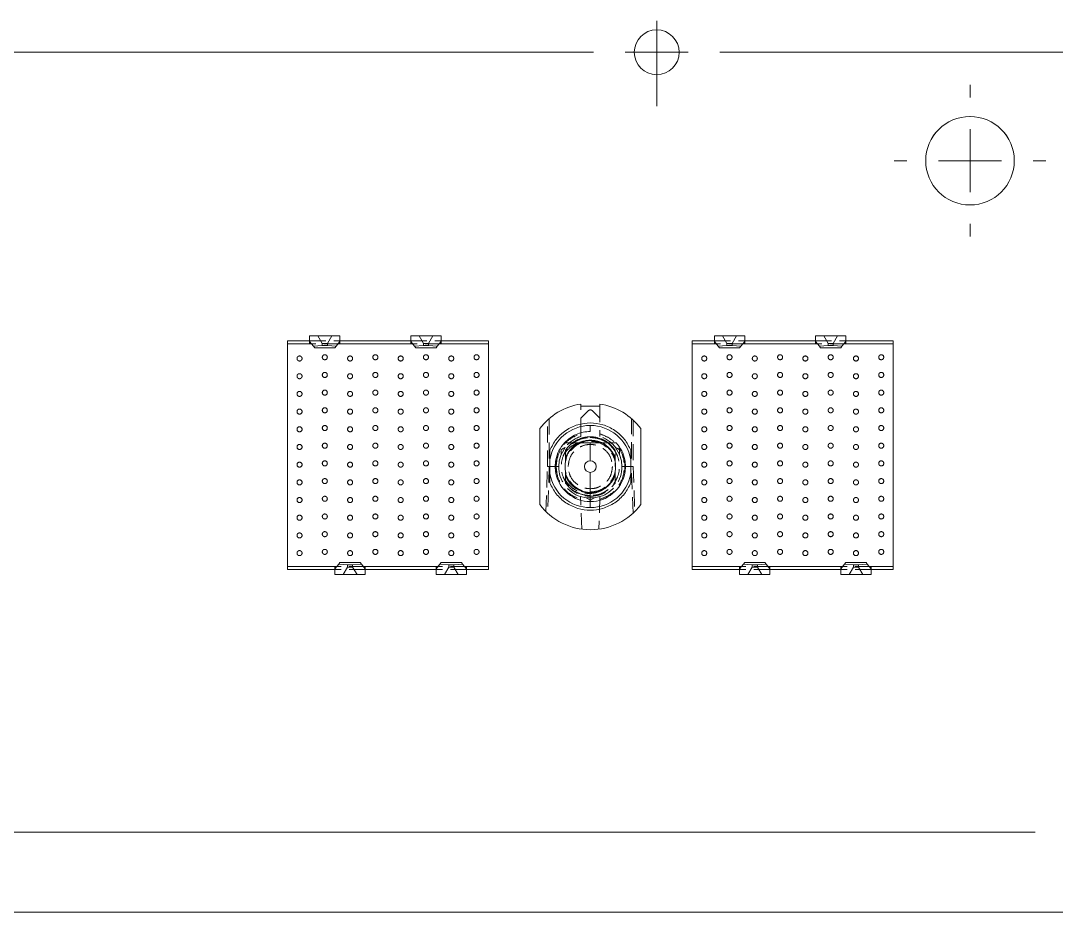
# Model space of a CAD drawing. Header units: millimetres. Extents: x -17 to 589, y 5 to 415.
# Drawn here: x 137.5 to 219.4, y 96.4 to 166.9 of the extents above; entities that cross this region are included whole.
import ezdxf

# ---------------------------------------------------------------- set-up
doc = ezdxf.new("R2010")
doc.units = ezdxf.units.MM
doc.linetypes.add('HIDDEN', pattern=[1.905, 1.27, -0.635])

# ---------------------------------------------------------------- blocks, each defined once
blk = doc.blocks.new('SW_CENTERMARKSYMBOL_1')
at = {"color": 0, "linetype": 'Continuous', "lineweight": 0}
for p, q in [((0, 0), (0, 2.5)), ((-5, 0), (-99.77, 0)), ((0, 0), (-2.5, 0)), ((0, 0), (0, -2.5)), ((0, 0), (2.5, 0)), ((99.77, 0), (5, 0)), ((0, -2.5), (0, -4.275))]:
    blk.add_line(p, q, dxfattribs=at)
blk = doc.blocks.new('SW_CENTERMARKSYMBOL_0')
at = {"color": 0, "linetype": 'Continuous', "lineweight": 0}
blk.add_line((-5, 0), (-134.7, 0), dxfattribs=at)
blk = doc.blocks.new('SW_CENTERMARKSYMBOL_7')
at = {"color": 0, "linetype": 'Continuous', "lineweight": 0}
for p, q in [((0, 5), (0, 6)), ((0, 0), (0, 2.5)), ((-5, 0), (-6, 0)), ((0, 0), (-2.5, 0)), ((0, 0), (0, -2.5)), ((0, 0), (2.5, 0)), ((5, 0), (6, 0)), ((0, -5), (0, -6))]:
    blk.add_line(p, q, dxfattribs=at)
blk = doc.blocks.new('d')
at = {"color": 5, "lineweight": 15}
blk.add_line((685.799, 50.932), (1117.599, 50.932), dxfattribs=at)
for centre, radius in [((796.919, 118.982), 1.775), ((821.699, 110.402), 3.5)]:
    blk.add_circle(centre, radius, dxfattribs=at)
at = {"color": 5, "lineweight": 0}
for name, p in [('SW_CENTERMARKSYMBOL_1', (796.919, 118.982)), ('SW_CENTERMARKSYMBOL_7', (821.699, 110.402)), ('SW_CENTERMARKSYMBOL_0', (831.849, 57.282))]:
    blk.add_blockref(name, p, dxfattribs=at)

msp = doc.modelspace()

# ---------------------------------------------------------------- linework, layer by layer
at = {"color": 7, "linetype": 'Continuous', "lineweight": 15}
for p, q in [((160.3269, 141.5639), (160.3269, 142.0139)), ((160.3269, 142.0139), (160.9805, 142.0139)), ((160.9805, 142.0139), (161.3269, 141.4139)), ((160.9805, 142.0139), (162.0733, 142.0139)), ((161.7269, 141.4139), (162.0733, 142.0139)), ((162.0733, 142.0139), (162.7269, 142.0139)), ((162.7269, 142.0139), (162.7269, 141.5639)), ((168.3269, 141.5639), (168.3269, 142.0139)), ((168.3269, 142.0139), (168.9805, 142.0139)), ((168.9805, 142.0139), (169.3269, 141.4139)), ((168.9805, 142.0139), (170.0733, 142.0139)), ((169.7269, 141.4139), (170.0733, 142.0139)), ((170.0733, 142.0139), (170.7269, 142.0139)), ((170.7269, 142.0139), (170.7269, 141.5639)), ((192.3369, 141.5639), (192.3369, 142.0139)), ((192.3369, 142.0139), (192.9905, 142.0139)), ((192.9905, 142.0139), (193.3369, 141.4139)), ((192.9905, 142.0139), (194.0833, 142.0139)), ((193.7369, 141.4139), (194.0833, 142.0139)), ((194.0833, 142.0139), (194.7369, 142.0139)), ((194.7369, 142.0139), (194.7369, 141.5639)), ((200.3369, 141.5639), (200.3369, 142.0139)), ((200.3369, 142.0139), (200.9905, 142.0139)), ((200.9905, 142.0139), (201.3369, 141.4139)), ((200.9905, 142.0139), (202.0833, 142.0139)), ((201.7369, 141.4139), (202.0833, 142.0139)), ((202.0833, 142.0139), (202.7369, 142.0139)), ((202.7369, 142.0139), (202.7369, 141.5639)), ((158.5769, 141.6139), (160.3269, 141.6139)), ((158.5769, 141.6139), (158.5769, 141.3639)), ((158.5769, 141.3639), (158.5769, 123.7639)), ((160.3269, 141.3639), (158.5769, 141.3639)), ((160.6316, 141.1831), (160.3269, 141.5639)), ((160.3269, 141.3639), (160.3269, 141.5639)), ((160.6316, 141.1831), (161.3269, 141.2439)), ((160.7269, 141.0639), (160.6316, 141.1831)), ((162.3269, 141.0639), (160.7269, 141.0639)), ((161.7269, 141.4139), (161.3269, 141.4139)), ((161.3269, 141.4139), (161.3269, 141.2439)), ((161.3269, 141.2439), (161.7269, 141.2439)), ((161.7269, 141.2439), (161.7269, 141.4139)), ((161.7269, 141.2439), (162.4223, 141.1831)), ((162.4223, 141.1831), (162.3269, 141.0639)), ((162.4223, 141.1831), (162.7269, 141.5639)), ((162.7269, 141.6139), (168.3269, 141.6139)), ((162.7269, 141.5639), (162.7269, 141.3639)), ((168.3269, 141.3639), (162.7269, 141.3639)), ((168.6316, 141.1831), (168.3269, 141.5639)), ((168.3269, 141.3639), (168.3269, 141.5639)), ((168.6316, 141.1831), (169.3269, 141.2439)), ((168.7269, 141.0639), (168.6316, 141.1831)), ((170.3269, 141.0639), (168.7269, 141.0639)), ((169.7269, 141.4139), (169.3269, 141.4139)), ((169.3269, 141.4139), (169.3269, 141.2439)), ((169.3269, 141.2439), (169.7269, 141.2439)), ((169.7269, 141.2439), (169.7269, 141.4139)), ((169.7269, 141.2439), (170.4223, 141.1831)), ((170.4223, 141.1831), (170.3269, 141.0639)), ((170.7269, 141.5639), (170.4223, 141.1831)), ((170.7269, 141.6139), (174.4769, 141.6139)), ((170.7269, 141.5639), (170.7269, 141.3639)), ((174.4769, 141.3639), (170.7269, 141.3639)), ((174.4769, 141.6139), (174.4769, 141.3639)), ((174.4769, 123.7639), (174.4769, 141.3639)), ((190.5869, 141.6139), (192.3369, 141.6139)), ((190.5869, 141.6139), (190.5869, 141.3639)), ((192.3369, 141.3639), (190.5869, 141.3639)), ((190.5869, 141.3639), (190.5869, 123.7639)), ((192.6416, 141.1831), (192.3369, 141.5639)), ((192.3369, 141.3639), (192.3369, 141.5639)), ((192.6416, 141.1831), (193.3369, 141.2439)), ((192.7369, 141.0639), (192.6416, 141.1831)), ((194.3369, 141.0639), (192.7369, 141.0639)), ((193.3369, 141.4139), (193.3369, 141.2439)), ((193.7369, 141.4139), (193.3369, 141.4139)), ((193.3369, 141.2439), (193.7369, 141.2439)), ((193.7369, 141.2439), (193.7369, 141.4139)), ((193.7369, 141.2439), (194.4323, 141.1831)), ((194.4323, 141.1831), (194.3369, 141.0639)), ((194.4323, 141.1831), (194.7369, 141.5639)), ((194.7369, 141.6139), (200.3369, 141.6139)), ((194.7369, 141.5639), (194.7369, 141.3639)), ((200.3369, 141.3639), (194.7369, 141.3639)), ((200.6416, 141.1831), (200.3369, 141.5639)), ((200.3369, 141.3639), (200.3369, 141.5639)), ((200.6416, 141.1831), (201.3369, 141.2439)), ((200.7369, 141.0639), (200.6416, 141.1831)), ((202.3369, 141.0639), (200.7369, 141.0639)), ((201.7369, 141.4139), (201.3369, 141.4139)), ((201.3369, 141.4139), (201.3369, 141.2439)), ((201.3369, 141.2439), (201.7369, 141.2439)), ((201.7369, 141.2439), (201.7369, 141.4139)), ((201.7369, 141.2439), (202.4323, 141.1831)), ((202.4323, 141.1831), (202.3369, 141.0639)), ((202.7369, 141.5639), (202.4323, 141.1831)), ((202.7369, 141.6139), (206.4869, 141.6139)), ((202.7369, 141.5639), (202.7369, 141.3639)), ((206.4869, 141.3639), (202.7369, 141.3639)), ((206.4869, 141.6139), (206.4869, 141.3639)), ((206.4869, 123.7639), (206.4869, 141.3639)), ((181.7769, 136.6073), (181.7769, 136.4389)), ((183.2769, 136.4389), (181.7769, 136.4389)), ((183.2769, 136.6073), (183.2769, 136.4389)), ((178.5269, 134.6639), (178.5269, 128.6639)), ((182.5269, 134.9139), (182.5269, 134.4389)), ((186.5269, 128.6639), (186.5269, 134.6639)), ((182.5269, 132.1287), (182.5269, 133.5389)), ((182.5269, 128.8889), (182.5269, 131.1991)), ((182.5269, 128.8889), (182.5269, 128.4139)), ((158.5769, 123.7639), (162.3269, 123.7639)), ((158.5769, 123.7639), (158.5769, 123.5139)), ((162.6316, 123.9447), (162.3269, 123.5639)), ((162.3269, 123.5639), (162.3269, 123.7639)), ((162.6316, 123.9447), (162.7269, 124.0639)), ((163.3269, 123.8839), (162.6316, 123.9447)), ((162.7269, 124.0639), (164.3269, 124.0639)), ((163.3269, 123.7139), (162.9805, 123.1139)), ((163.7269, 123.8839), (163.3269, 123.8839)), ((163.3269, 123.8839), (163.3269, 123.7139)), ((163.3269, 123.7139), (163.7269, 123.7139)), ((164.4223, 123.9447), (163.7269, 123.8839)), ((163.7269, 123.7139), (163.7269, 123.8839)), ((164.0733, 123.1139), (163.7269, 123.7139)), ((164.3269, 124.0639), (164.4223, 123.9447)), ((164.4223, 123.9447), (164.7269, 123.5639)), ((164.7269, 123.7639), (170.3269, 123.7639)), ((164.7269, 123.7639), (164.7269, 123.5639)), ((170.3269, 123.5639), (170.6314, 123.9445)), ((170.3269, 123.5639), (170.3269, 123.7639)), ((170.6314, 123.9445), (170.7269, 124.0639)), ((171.3269, 123.8839), (170.6314, 123.9445)), ((170.7269, 124.0639), (172.3269, 124.0639)), ((171.3269, 123.7139), (170.9805, 123.1139)), ((171.3269, 123.8839), (171.3269, 123.7139)), ((171.7269, 123.8839), (171.3269, 123.8839)), ((171.3269, 123.7139), (171.7269, 123.7139)), ((172.4224, 123.9445), (171.7269, 123.8839)), ((171.7269, 123.7139), (171.7269, 123.8839)), ((172.0733, 123.1139), (171.7269, 123.7139)), ((172.3269, 124.0639), (172.4224, 123.9445)), ((172.4224, 123.9445), (172.7269, 123.5639)), ((172.7269, 123.7639), (174.4769, 123.7639)), ((172.7269, 123.7639), (172.7269, 123.5639)), ((174.4769, 123.5139), (174.4769, 123.7639)), ((190.5869, 123.7639), (194.3369, 123.7639)), ((190.5869, 123.7639), (190.5869, 123.5139)), ((194.6416, 123.9447), (194.3369, 123.5639)), ((194.3369, 123.5639), (194.3369, 123.7639)), ((194.6416, 123.9447), (194.7369, 124.0639)), ((195.3369, 123.8839), (194.6416, 123.9447)), ((194.7369, 124.0639), (196.3369, 124.0639)), ((195.3369, 123.7139), (194.9905, 123.1139)), ((195.7369, 123.8839), (195.3369, 123.8839)), ((195.3369, 123.8839), (195.3369, 123.7139)), ((195.3369, 123.7139), (195.7369, 123.7139)), ((196.4323, 123.9447), (195.7369, 123.8839)), ((195.7369, 123.7139), (195.7369, 123.8839)), ((196.0833, 123.1139), (195.7369, 123.7139)), ((196.3369, 124.0639), (196.4323, 123.9447)), ((196.4323, 123.9447), (196.7369, 123.5639)), ((196.7369, 123.7639), (202.3369, 123.7639)), ((196.7369, 123.7639), (196.7369, 123.5639)), ((202.3369, 123.5639), (202.6414, 123.9445)), ((202.3369, 123.5639), (202.3369, 123.7639)), ((202.6414, 123.9445), (202.7369, 124.0639)), ((203.3369, 123.8839), (202.6414, 123.9445)), ((202.7369, 124.0639), (204.3369, 124.0639)), ((203.3369, 123.7139), (202.9905, 123.1139)), ((203.3369, 123.8839), (203.3369, 123.7139)), ((203.7369, 123.8839), (203.3369, 123.8839)), ((203.3369, 123.7139), (203.7369, 123.7139)), ((204.4324, 123.9445), (203.7369, 123.8839)), ((203.7369, 123.7139), (203.7369, 123.8839)), ((204.0833, 123.1139), (203.7369, 123.7139)), ((204.3369, 124.0639), (204.4324, 123.9445)), ((204.4324, 123.9445), (204.7369, 123.5639)), ((204.7369, 123.7639), (206.4869, 123.7639)), ((204.7369, 123.7639), (204.7369, 123.5639)), ((206.4869, 123.5139), (206.4869, 123.7639)), ((158.5769, 123.5139), (162.3269, 123.5139)), ((162.3269, 123.1139), (162.3269, 123.5639)), ((162.9805, 123.1139), (162.3269, 123.1139)), ((164.0733, 123.1139), (162.9805, 123.1139)), ((164.7269, 123.1139), (164.0733, 123.1139)), ((164.7269, 123.5639), (164.7269, 123.1139)), ((170.3269, 123.5139), (164.7269, 123.5139)), ((170.3269, 123.1139), (170.3269, 123.5639)), ((170.9805, 123.1139), (170.3269, 123.1139)), ((172.0733, 123.1139), (170.9805, 123.1139)), ((172.7269, 123.1139), (172.0733, 123.1139)), ((172.7269, 123.5639), (172.7269, 123.1139)), ((174.4769, 123.5139), (172.7269, 123.5139)), ((190.5869, 123.5139), (194.3369, 123.5139)), ((194.3369, 123.1139), (194.3369, 123.5639)), ((194.9905, 123.1139), (194.3369, 123.1139)), ((196.0833, 123.1139), (194.9905, 123.1139)), ((196.7369, 123.1139), (196.0833, 123.1139)), ((196.7369, 123.5639), (196.7369, 123.1139)), ((202.3369, 123.5139), (196.7369, 123.5139)), ((202.3369, 123.1139), (202.3369, 123.5639)), ((202.9905, 123.1139), (202.3369, 123.1139)), ((204.0833, 123.1139), (202.9905, 123.1139)), ((204.7369, 123.1139), (204.0833, 123.1139)), ((204.7369, 123.5639), (204.7369, 123.1139)), ((206.4869, 123.5139), (204.7369, 123.5139)), ((76.6569, 96.3939), (508.4569, 96.3939))]:
    msp.add_line(p, q, dxfattribs=at)
at = {"color": 7, "linetype": 'HIDDEN', "lineweight": 0}
for p, q in [((160.3269, 141.6139), (162.7269, 141.6139)), ((162.7269, 141.3639), (160.3269, 141.3639)), ((168.3269, 141.6139), (170.7269, 141.6139)), ((170.7269, 141.3639), (168.3269, 141.3639)), ((192.3369, 141.6139), (194.7369, 141.6139)), ((194.7369, 141.3639), (192.3369, 141.3639)), ((200.3369, 141.6139), (202.7369, 141.6139)), ((202.7369, 141.3639), (200.3369, 141.3639)), ((181.7769, 134.2576), (181.7769, 136.4389)), ((181.7769, 135.4987), (182.3501, 136.072)), ((182.7037, 136.072), (183.2769, 135.4987)), ((183.2769, 136.4389), (183.2769, 134.2576)), ((179.1326, 131.6639), (179.1326, 135.3352)), ((179.2769, 135.4636), (179.2769, 132.3142)), ((185.7769, 132.3142), (185.7769, 135.4636)), ((185.9213, 135.3352), (185.9213, 131.6639)), ((183.9246, 133.5531), (184.5019, 132.9374)), ((180.5414, 133.183), (180.2186, 132.6238)), ((180.5519, 132.9374), (180.5519, 132.3148)), ((180.5519, 132.3148), (180.5519, 132.9374)), ((180.5519, 132.9374), (180.5519, 131.9791)), ((184.2079, 132.8865), (184.5019, 132.3148)), ((184.208, 132.8865), (184.5019, 132.3148)), ((184.5019, 132.9374), (184.3131, 133.1627)), ((184.8353, 132.6238), (184.5124, 133.183)), ((180.7138, 132.6296), (180.5519, 132.3148)), ((180.5519, 132.2299), (180.7015, 132.5472)), ((180.6995, 132.5428), (180.5519, 132.2299)), ((184.3421, 132.5689), (184.5019, 132.2299)), ((184.5019, 132.2299), (184.3421, 132.5689)), ((184.5019, 132.3148), (184.378, 132.5559)), ((184.5019, 132.6648), (184.5019, 132.3148)), ((184.5019, 131.9791), (184.5019, 132.2299)), ((184.5019, 131.6639), (184.5019, 131.932)), ((179.0084, 128.1114), (179.1325, 131.6639)), ((179.2769, 131.6639), (179.1326, 131.6639)), ((179.2769, 131.6639), (179.1482, 127.9782)), ((179.2769, 131.6639), (179.8269, 131.6639)), ((180.0269, 131.6639), (179.8269, 131.6639)), ((180.5519, 131.3487), (180.5519, 130.5913)), ((180.8144, 130.5414), (180.552, 131.0979)), ((180.552, 131.0979), (180.8144, 130.5414)), ((180.8144, 130.5414), (180.552, 131.0979)), ((180.552, 131.0979), (180.8144, 130.5414)), ((184.5019, 131.0979), (184.1407, 130.3924)), ((184.5019, 131.0979), (184.251, 130.5658)), ((184.251, 130.5658), (184.5019, 131.0979)), ((184.5019, 131.0979), (184.251, 130.5658)), ((184.251, 130.5658), (184.5019, 131.0979)), ((184.5019, 131.0979), (184.2804, 130.628)), ((184.2804, 130.6281), (184.5019, 131.0979)), ((184.5019, 131.0979), (184.5019, 131.3487)), ((185.2269, 131.6639), (185.0269, 131.6639)), ((185.2269, 131.6639), (185.7769, 131.6639)), ((185.2519, 131.1395), (185.2519, 131.1395)), ((185.9056, 127.9782), (185.7769, 131.6639)), ((185.7769, 131.6639), (185.9213, 131.6639)), ((185.9214, 131.6639), (186.0454, 128.1114)), ((180.5519, 131.013), (180.5519, 130.3904)), ((180.5519, 130.5913), (180.5519, 131.013)), ((180.5519, 131.013), (180.7594, 130.6095)), ((180.5519, 130.3904), (180.7811, 130.1169)), ((184.5019, 131.013), (184.2376, 130.499)), ((184.2376, 130.499), (184.5019, 131.013)), ((184.5019, 131.013), (184.2376, 130.499)), ((184.2721, 130.566), (184.5019, 131.013)), ((184.3365, 130.1929), (184.5019, 130.3904)), ((184.3852, 130.251), (184.5019, 130.3904)), ((184.5019, 130.3904), (184.5019, 131.013)), ((184.5019, 130.663), (184.5019, 130.3904)), ((181.0703, 129.8394), (181.3519, 129.6287)), ((181.8519, 126.7097), (181.762, 129.2838)), ((182.2041, 129.1848), (181.762, 129.2838)), ((182.4769, 129.0273), (182.2041, 129.1848)), ((182.2041, 129.1848), (182.8498, 129.1848)), ((182.262, 129.3471), (182.5269, 129.3139)), ((182.5269, 129.3139), (182.8506, 129.3545)), ((182.5269, 129.3139), (182.8372, 129.3528)), ((182.8498, 129.1848), (182.5769, 129.0273)), ((183.2918, 129.2838), (182.8498, 129.1848)), ((183.2918, 129.2838), (183.2019, 126.7097)), ((164.7269, 123.7639), (162.3269, 123.7639)), ((172.7269, 123.7639), (170.3269, 123.7639)), ((196.7369, 123.7639), (194.3369, 123.7639)), ((204.7369, 123.7639), (202.3369, 123.7639)), ((164.7269, 123.5139), (162.3269, 123.5139)), ((172.7269, 123.5139), (170.3269, 123.5139)), ((196.7369, 123.5139), (194.3369, 123.5139)), ((204.7369, 123.5139), (202.3369, 123.5139))]:
    msp.add_line(p, q, dxfattribs=at)
at = {"color": 7, "linetype": 'HIDDEN', "lineweight": 0, "flags": 128}
for points in [[(181.7508, 133.5931), (181.7794, 133.5969), (181.7884, 133.597), (181.7897, 133.5968), (181.7905, 133.5964), (181.7907, 133.5962), (181.7907, 133.5962), (181.7907, 133.5961), (181.7908, 133.5961), (181.7908, 133.5961), (181.7908, 133.5961), (181.7908, 133.5961), (181.7908, 133.5962), (181.7907, 133.5964), (181.7907, 133.5965), (181.7907, 133.5965), (181.7907, 133.5965), (181.7907, 133.5965), (181.7907, 133.5965), (181.7907, 133.5964), (181.7908, 133.5962), (181.7908, 133.596), (181.7909, 133.5959), (181.7909, 133.5959), (181.7909, 133.5958), (181.7909, 133.5958), (181.7909, 133.5958), (181.7909, 133.5958), (181.7909, 133.5955), (181.7908, 133.5951), (181.7905, 133.5944), (181.7875, 133.5918), (181.658, 133.5276), (181.495, 133.4404)], [(180.5519, 132.9374), (180.5519, 132.9374)], [(180.5519, 132.9374), (180.5519, 132.9374)], [(180.5519, 132.9374), (180.5519, 132.9374)], [(180.5519, 132.9374), (180.5519, 132.9374)], [(180.5519, 132.9374), (180.5519, 132.9374)], [(180.5519, 132.9374), (180.5519, 132.9374)], [(180.5519, 132.9374), (180.5519, 132.9374)], [(180.5519, 132.9374), (180.5519, 132.9374)], [(184.5019, 132.9374), (184.5019, 132.9374)], [(180.0269, 131.6639), (180.0707, 132.1295), (180.2186, 132.6238)], [(180.5519, 131.9791), (180.5519, 131.9791)], [(184.5019, 132.2299), (184.5019, 132.2299)], [(184.5019, 132.2299), (184.5019, 132.2299)], [(184.5019, 132.2299), (184.5019, 132.2299)], [(184.5019, 132.2299), (184.5019, 132.2299)], [(184.5019, 132.2299), (184.5019, 132.2299)], [(184.8353, 132.6238), (184.9832, 132.1295), (185.0269, 131.6639)], [(180.5519, 131.3487), (180.5519, 131.3487)], [(184.5019, 131.0979), (184.5019, 131.0979)], [(184.5019, 131.0979), (184.5019, 131.0979)], [(184.5019, 131.0979), (184.5019, 131.0979)], [(184.5019, 131.0979), (184.5019, 131.0979)], [(184.5019, 131.0979), (184.5019, 131.0979)], [(184.5019, 131.0979), (184.5019, 131.0979)], [(184.5019, 131.0979), (184.5019, 131.0979)], [(184.5019, 131.0979), (184.5019, 131.0979)], [(180.5519, 130.3904), (180.5519, 130.3904)], [(180.5519, 130.3904), (180.5519, 130.3904)], [(180.5519, 130.3904), (180.5519, 130.3904)], [(180.5519, 130.3904), (180.5519, 130.3904)], [(180.5519, 130.3904), (180.5519, 130.3904)], [(180.5519, 130.3904), (180.5519, 130.3904)], [(180.5519, 130.3904), (180.5519, 130.3904)], [(180.7477, 130.6367), (180.7477, 130.6367)], [(184.5019, 130.3904), (184.5019, 130.3904)], [(181.4997, 129.8847), (181.4997, 129.8847)]]:
    msp.add_lwpolyline(points, dxfattribs=at)
at = {"color": 7, "linetype": 'Continuous', "lineweight": 15}
for centre, radius in [((187.7769, 164.4439), 1.775), ((212.5569, 155.8639), 3.5)]:
    msp.add_circle(centre, radius, dxfattribs=at)
at = {"color": 7, "linetype": 'HIDDEN', "lineweight": 0}
for centre, radius in [((159.5269, 140.2139), 0.2), ((161.5269, 140.3139), 0.2), ((163.5269, 140.2139), 0.2), ((165.5269, 140.3139), 0.2), ((167.5269, 140.2139), 0.2), ((169.5269, 140.3139), 0.2), ((171.5269, 140.2139), 0.2), ((173.5269, 140.3139), 0.2), ((191.5369, 140.2139), 0.2), ((193.5369, 140.3139), 0.2), ((195.5369, 140.2139), 0.2), ((197.5369, 140.3139), 0.2), ((199.5369, 140.2139), 0.2), ((201.5369, 140.3139), 0.2), ((203.5369, 140.2139), 0.2), ((205.5369, 140.3139), 0.2), ((159.5269, 138.8139), 0.2), ((161.5269, 138.9139), 0.2), ((163.5269, 138.8139), 0.2), ((165.5269, 138.9139), 0.2), ((167.5269, 138.8139), 0.2), ((169.5269, 138.9139), 0.2), ((171.5269, 138.8139), 0.2), ((173.5269, 138.9139), 0.2), ((191.5369, 138.8139), 0.2), ((193.5369, 138.9139), 0.2), ((195.5369, 138.8139), 0.2), ((197.5369, 138.9139), 0.2), ((199.5369, 138.8139), 0.2), ((201.5369, 138.9139), 0.2), ((203.5369, 138.8139), 0.2), ((205.5369, 138.9139), 0.2), ((159.5269, 137.4139), 0.2), ((161.5269, 137.5139), 0.2), ((163.5269, 137.4139), 0.2), ((165.5269, 137.5139), 0.2), ((167.5269, 137.4139), 0.2), ((169.5269, 137.5139), 0.2), ((171.5269, 137.4139), 0.2), ((173.5269, 137.5139), 0.2), ((191.5369, 137.4139), 0.2), ((193.5369, 137.5139), 0.2), ((195.5369, 137.4139), 0.2), ((197.5369, 137.5139), 0.2), ((199.5369, 137.4139), 0.2), ((201.5369, 137.5139), 0.2), ((203.5369, 137.4139), 0.2), ((205.5369, 137.5139), 0.2), ((159.5269, 136.0139), 0.2), ((161.5269, 136.1139), 0.2), ((163.5269, 136.0139), 0.2), ((165.5269, 136.1139), 0.2), ((167.5269, 136.0139), 0.2), ((169.5269, 136.1139), 0.2), ((171.5269, 136.0139), 0.2), ((173.5269, 136.1139), 0.2), ((191.5369, 136.0139), 0.2), ((193.5369, 136.1139), 0.2), ((195.5369, 136.0139), 0.2), ((197.5369, 136.1139), 0.2), ((199.5369, 136.0139), 0.2), ((201.5369, 136.1139), 0.2), ((203.5369, 136.0139), 0.2), ((205.5369, 136.1139), 0.2), ((159.5269, 134.6139), 0.2), ((161.5269, 134.7139), 0.2), ((163.5269, 134.6139), 0.2), ((165.5269, 134.7139), 0.2), ((167.5269, 134.6139), 0.2), ((169.5269, 134.7139), 0.2), ((171.5269, 134.6139), 0.2), ((173.5269, 134.7139), 0.2), ((191.5369, 134.6139), 0.2), ((193.5369, 134.7139), 0.2), ((195.5369, 134.6139), 0.2), ((197.5369, 134.7139), 0.2), ((199.5369, 134.6139), 0.2), ((201.5369, 134.7139), 0.2), ((203.5369, 134.6139), 0.2), ((205.5369, 134.7139), 0.2), ((161.5269, 133.3139), 0.2), ((165.5269, 133.3139), 0.2), ((169.5269, 133.3139), 0.2), ((173.5269, 133.3139), 0.2), ((182.5269, 131.6639), 2), ((193.5369, 133.3139), 0.2), ((197.5369, 133.3139), 0.2), ((201.5369, 133.3139), 0.2), ((205.5369, 133.3139), 0.2), ((159.5269, 133.2139), 0.2), ((163.5269, 133.2139), 0.2), ((167.5269, 133.2139), 0.2), ((171.5269, 133.2139), 0.2), ((191.5369, 133.2139), 0.2), ((195.5369, 133.2139), 0.2), ((199.5369, 133.2139), 0.2), ((203.5369, 133.2139), 0.2), ((159.5269, 131.8139), 0.2), ((161.5269, 131.9139), 0.2), ((163.5269, 131.8139), 0.2), ((165.5269, 131.9139), 0.2), ((167.5269, 131.8139), 0.2), ((169.5269, 131.9139), 0.2), ((171.5269, 131.8139), 0.2), ((173.5269, 131.9139), 0.2), ((191.5369, 131.8139), 0.2), ((193.5369, 131.9139), 0.2), ((195.5369, 131.8139), 0.2), ((197.5369, 131.9139), 0.2), ((199.5369, 131.8139), 0.2), ((201.5369, 131.9139), 0.2), ((203.5369, 131.8139), 0.2), ((205.5369, 131.9139), 0.2), ((159.5269, 130.4139), 0.2), ((161.5269, 130.5139), 0.2), ((163.5269, 130.4139), 0.2), ((165.5269, 130.5139), 0.2), ((167.5269, 130.4139), 0.2), ((169.5269, 130.5139), 0.2), ((171.5269, 130.4139), 0.2), ((173.5269, 130.5139), 0.2), ((191.5369, 130.4139), 0.2), ((193.5369, 130.5139), 0.2), ((195.5369, 130.4139), 0.2), ((197.5369, 130.5139), 0.2), ((199.5369, 130.4139), 0.2), ((201.5369, 130.5139), 0.2), ((203.5369, 130.4139), 0.2), ((205.5369, 130.5139), 0.2), ((159.5269, 129.0139), 0.2), ((161.5269, 129.1139), 0.2), ((163.5269, 129.0139), 0.2), ((165.5269, 129.1139), 0.2), ((167.5269, 129.0139), 0.2), ((169.5269, 129.1139), 0.2), ((171.5269, 129.0139), 0.2), ((173.5269, 129.1139), 0.2), ((191.5369, 129.0139), 0.2), ((193.5369, 129.1139), 0.2), ((195.5369, 129.0139), 0.2), ((197.5369, 129.1139), 0.2), ((199.5369, 129.0139), 0.2), ((201.5369, 129.1139), 0.2), ((203.5369, 129.0139), 0.2), ((205.5369, 129.1139), 0.2), ((159.5269, 127.6139), 0.2), ((161.5269, 127.7139), 0.2), ((163.5269, 127.6139), 0.2), ((165.5269, 127.7139), 0.2), ((167.5269, 127.6139), 0.2), ((169.5269, 127.7139), 0.2), ((171.5269, 127.6139), 0.2), ((173.5269, 127.7139), 0.2), ((191.5369, 127.6139), 0.2), ((193.5369, 127.7139), 0.2), ((195.5369, 127.6139), 0.2), ((197.5369, 127.7139), 0.2), ((199.5369, 127.6139), 0.2), ((201.5369, 127.7139), 0.2), ((203.5369, 127.6139), 0.2), ((205.5369, 127.7139), 0.2), ((159.5269, 126.2139), 0.2), ((161.5269, 126.3139), 0.2), ((163.5269, 126.2139), 0.2), ((165.5269, 126.3139), 0.2), ((167.5269, 126.2139), 0.2), ((169.5269, 126.3139), 0.2), ((171.5269, 126.2139), 0.2), ((173.5269, 126.3139), 0.2), ((191.5369, 126.2139), 0.2), ((193.5369, 126.3139), 0.2), ((195.5369, 126.2139), 0.2), ((197.5369, 126.3139), 0.2), ((199.5369, 126.2139), 0.2), ((201.5369, 126.3139), 0.2), ((203.5369, 126.2139), 0.2), ((205.5369, 126.3139), 0.2), ((159.5269, 124.8139), 0.2), ((161.5269, 124.9139), 0.2), ((163.5269, 124.8139), 0.2), ((165.5269, 124.9139), 0.2), ((167.5269, 124.8139), 0.2), ((169.5269, 124.9139), 0.2), ((171.5269, 124.8139), 0.2), ((173.5269, 124.9139), 0.2), ((191.5369, 124.8139), 0.2), ((193.5369, 124.9139), 0.2), ((195.5369, 124.8139), 0.2), ((197.5369, 124.9139), 0.2), ((199.5369, 124.8139), 0.2), ((201.5369, 124.9139), 0.2), ((203.5369, 124.8139), 0.2), ((205.5369, 124.9139), 0.2)]:
    msp.add_circle(centre, radius, dxfattribs=at)
at = {"color": 7, "linetype": 'Continuous', "lineweight": 15}
for radius, start, end in [(5, 98.626927, 143.130102), (5, 36.869898, 81.373073), (3.25, 90, 169.936726), (3.25, 10.063274, 90), (2.775, 137.49336, 169.107053), (2.775, 10.893239, 42.506629), (2.775, 169.106678, 190.893764), (0.4648, 90, 270), (0.4648, 270, 90), (2.775, 349.10676, 10.892947), (3.25, 190.063274, 270), (2.775, 190.892947, 270), (2.775, 270, 349.107053), (3.25, 270, 349.936726), (5, 216.869898, 323.130102)]:
    msp.add_arc((182.5269, 131.6639), radius, start, end, dxfattribs=at)
at = {"color": 7, "linetype": 'HIDDEN', "lineweight": 0}
for radius, start, end in [(2.5, 107.457603, 142.57976), (2.35, 53.505811, 147.185082), (2.5, 37.42024, 72.542397), (2.5, 180, 252.184311), (2.5, 287.815689, 0)]:
    msp.add_arc((182.5269, 131.6639), radius, start, end, dxfattribs=at)
for points in [[(182.3501, 136.072), (182.376, 136.0925), (182.4276, 136.1335), (182.5269, 136.151), (182.6262, 136.1335), (182.6779, 136.0925), (182.7037, 136.072)], [(184.5019, 132.9374), (184.3841, 133.094), (184.1485, 133.4072), (183.6618, 133.7479), (183.1136, 133.9651), (182.5269, 134.0383), (181.9402, 133.9651), (181.392, 133.7479), (180.9054, 133.4072), (180.6697, 133.094), (180.5519, 132.9374)], [(180.7769, 131.6639), (180.8032, 131.8929), (180.8558, 132.351), (181.2605, 132.9335), (181.839, 133.3228), (182.5269, 133.4595), (183.2149, 133.3228), (183.7933, 132.9335), (184.198, 132.351), (184.2506, 131.8929), (184.2769, 131.6639)], [(184.5019, 132.2299), (184.4537, 132.3691), (184.3573, 132.6475), (184.1783, 132.8816), (184.0888, 132.9986)], [(184.2769, 131.6639), (184.2506, 131.4349), (184.198, 130.9768), (183.7933, 130.3942), (183.2149, 130.005), (182.5269, 129.8683), (181.839, 130.005), (181.2605, 130.3942), (180.8558, 130.9768), (180.8032, 131.4349), (180.7769, 131.6639)], [(180.5519, 130.3904), (180.6697, 130.2336), (180.9054, 129.9202), (181.392, 129.5817), (181.9402, 129.3561), (182.3314, 129.328), (182.5269, 129.3139)], [(180.5519, 130.3904), (180.6697, 130.2336), (180.9054, 129.9202), (181.392, 129.5817), (181.9402, 129.3561), (182.3314, 129.328), (182.5269, 129.3139)], [(182.5269, 129.3139), (182.7225, 129.328), (183.1136, 129.3561), (183.6618, 129.5817), (184.1485, 129.9202), (184.3841, 130.2336), (184.5019, 130.3904)], [(182.5269, 129.3139), (182.7225, 129.328), (183.1136, 129.3561), (183.6618, 129.5817), (184.1485, 129.9202), (184.3841, 130.2336), (184.5019, 130.3904)], [(182.5769, 129.0273), (182.569, 129.0235), (182.5532, 129.0159), (182.5269, 129.0129), (182.5006, 129.0159), (182.4848, 129.0235), (182.4769, 129.0273)]]:
    msp.add_open_spline(points, degree=3, dxfattribs=at)
at = {"color": 7, "linetype": 'Continuous', "lineweight": 15}
for points, knots in [([(179.3269, 132.9533), (179.4781, 133.253), (179.7874, 133.8662), (180.5724, 134.5642), (181.514, 135.0297), (182.1984, 135.0863), (182.533, 135.1139)], [0, 0, 0, 0, 0.2443904, 0.5, 0.7556096, 1, 1, 1, 1]), ([(182.5269, 134.4389), (182.3352, 134.4275), (181.9516, 134.4046), (181.4025, 134.2198), (180.8952, 133.9399), (180.6192, 133.6726), (180.4812, 133.5389)], [0, 0, 0, 0, 0.2500002, 0.5000003, 0.7500002, 1, 1, 1, 1]), ([(182.533, 135.1139), (182.8665, 135.0853), (183.5487, 135.0267), (184.4864, 134.5605), (185.268, 133.8636), (185.5762, 133.2522), (185.7269, 132.9533)], [0, 0, 0, 0, 0.2444238, 0.5, 0.7555762, 1, 1, 1, 1]), ([(182.5269, 133.5389), (182.332, 133.5389), (181.8276, 133.5389), (181.1458, 133.5389), (180.6968, 133.5389), (180.4812, 133.5389)], [0, 0, 0, 0, 0.2465257, 0.6381396, 1, 1, 1, 1]), ([(184.5727, 133.5389), (184.1351, 133.5389), (183.5321, 133.5389), (182.7433, 133.5389), (182.5269, 133.5389)], [0, 0, 0, 0, 0.7257574, 1, 1, 1, 1]), ([(179.3269, 132.9533), (179.3269, 132.8188), (179.3269, 132.645), (179.3269, 132.4507), (179.3269, 132.3701), (179.3269, 132.3161), (179.3269, 132.2765), (179.3269, 132.2503), (179.3269, 132.2363), (179.3269, 132.2322), (179.3269, 132.2319), (179.3269, 132.2318)], [0, 0, 0, 0, 0.5219302, 0.6747067, 0.7796367, 0.8517307, 0.9016652, 0.9545658, 0.9758811, 0.9930943, 1, 1, 1, 1]), ([(185.7269, 132.9533), (185.7269, 132.8188), (185.7269, 132.645), (185.7269, 132.4507), (185.7269, 132.3701), (185.7269, 132.3161), (185.7269, 132.2765), (185.7269, 132.2503), (185.7269, 132.2363), (185.7269, 132.2322), (185.7269, 132.2319), (185.7269, 132.2318)], [0, 0, 0, 0, 0.5219302, 0.6747067, 0.7796367, 0.8517307, 0.9016652, 0.9545658, 0.9758811, 0.9930943, 1, 1, 1, 1]), ([(179.3269, 132.2318), (179.3269, 132.0558), (179.3269, 131.7034), (179.3269, 131.3103), (179.3269, 131.1179), (179.3269, 131.096)], [0, 0, 0, 0, 0.46910025, 0.93961319, 1, 1, 1, 1]), ([(179.8019, 132.1883), (179.8019, 131.8982), (179.8019, 131.5451), (179.8019, 131.2009), (179.8019, 131.1395)], [0, 0, 0, 0, 0.821497, 1, 1, 1, 1]), ([(185.2519, 131.1395), (185.2519, 131.4296), (185.2519, 131.7827), (185.2519, 132.1269), (185.2519, 132.1883)], [0, 0, 0, 0, 0.8214863, 1, 1, 1, 1]), ([(185.7269, 132.2318), (185.7269, 132.0558), (185.7269, 131.7034), (185.7269, 131.3103), (185.7269, 131.1179), (185.7269, 131.096)], [0, 0, 0, 0, 0.4691002, 0.9396132, 1, 1, 1, 1]), ([(179.3269, 131.096), (179.3269, 131.0955), (179.3269, 131.0943), (179.3269, 131.0826), (179.3269, 131.0391), (179.3269, 130.8426), (179.3269, 130.6087), (179.3269, 130.4125), (179.3269, 130.3745)], [0, 0, 0, 0, 0.01692941, 0.03930051, 0.08169503, 0.23619785, 0.85215674, 1, 1, 1, 1]), ([(185.7269, 131.096), (185.7269, 131.0955), (185.7269, 131.0943), (185.7269, 131.0826), (185.7269, 131.0391), (185.7269, 130.8426), (185.7269, 130.6087), (185.7269, 130.4125), (185.7269, 130.3745)], [0, 0, 0, 0, 0.0169294, 0.0393005, 0.081695, 0.2361978, 0.8521567, 1, 1, 1, 1]), ([(185.7269, 130.3745), (185.576, 130.0755), (185.2672, 129.4638), (184.4839, 128.7617), (183.5443, 128.3133), (182.5269, 128.1653), (181.5096, 128.3133), (180.5699, 128.7617), (179.7866, 129.4638), (179.4779, 130.0755), (179.3269, 130.3745)], [0, 0, 0, 0, 0.1222036, 0.25, 0.3777964, 0.5, 0.6222036, 0.75, 0.8777964, 1, 1, 1, 1])]:
    msp.add_open_spline(points, degree=3, knots=knots, dxfattribs=at)
at = {"color": 7, "linetype": 'HIDDEN', "lineweight": 0}
for points, knots in [([(179.8269, 131.6639), (179.8527, 131.9465), (179.9057, 132.527), (180.3334, 133.313), (180.9697, 133.9422), (181.5126, 134.1544), (181.7769, 134.2576)], [0, 0, 0, 0, 0.2433924, 0.5, 0.7566076, 1, 1, 1, 1]), ([(182.5269, 129.3639), (182.2377, 129.3948), (181.7912, 129.4425), (181.2551, 129.7288), (180.8897, 130.026), (180.5904, 130.392), (180.3131, 130.928), (180.1711, 131.6639), (180.3131, 132.3996), (180.5903, 132.9357), (180.8894, 133.3016), (181.2549, 133.5989), (181.7911, 133.8853), (182.2377, 133.933), (182.5269, 133.9639)], [0, 0, 0, 0, 0.1197215, 0.1848235, 0.25, 0.315102, 0.3802785, 0.5, 0.6197215, 0.6848235, 0.75, 0.815102, 0.8802785, 1, 1, 1, 1]), ([(183.7651, 133.3295), (183.7586, 133.336), (183.5998, 133.4958), (183.1682, 133.664), (182.5297, 133.7805), (181.8745, 133.6743), (181.2906, 133.376), (180.812, 132.9145), (180.6386, 132.5147), (180.5519, 132.3148)], [0, 0, 0, 0, 0.0069753, 0.1724794, 0.3379835, 0.5034876, 0.6689918, 0.8344959, 1, 1, 1, 1]), ([(180.5519, 132.3148), (180.6386, 132.5147), (180.812, 132.9146), (181.2905, 133.3759), (181.8749, 133.6748), (182.5283, 133.7788), (183.1735, 133.6704), (183.6864, 133.437), (183.9105, 133.1924), (183.9878, 133.108)], [0, 0, 0, 0, 0.1532182, 0.3064365, 0.4596547, 0.6128729, 0.7660911, 0.9193093, 1, 1, 1, 1]), ([(184.0569, 133.0393), (183.9582, 133.1486), (183.7138, 133.4194), (183.1744, 133.6716), (182.528, 133.7785), (181.875, 133.6749), (181.2905, 133.3759), (180.8121, 132.9146), (180.6386, 132.5147), (180.5519, 132.3148)], [0, 0, 0, 0, 0.1013776, 0.2511479, 0.4009184, 0.550689, 0.7004591, 0.8502298, 1, 1, 1, 1]), ([(180.5519, 132.3148), (180.6387, 132.5147), (180.8121, 132.9146), (181.2905, 133.3758), (181.875, 133.6748), (182.528, 133.7784), (183.1745, 133.6717), (183.7178, 133.4168), (183.9651, 133.1423), (184.0668, 133.0294)], [0, 0, 0, 0, 0.1492875, 0.2985749, 0.4478623, 0.5971496, 0.746437, 0.8957243, 1, 1, 1, 1]), ([(180.5519, 132.3148), (180.6387, 132.5147), (180.8121, 132.9146), (181.2905, 133.3758), (181.875, 133.6748), (182.528, 133.7785), (183.1744, 133.6716), (183.7146, 133.4188), (183.9596, 133.1472), (184.0589, 133.0372)], [0, 0, 0, 0, 0.1496693, 0.2993386, 0.4490079, 0.5986771, 0.7483464, 0.8980157, 1, 1, 1, 1]), ([(184.5019, 132.3148), (184.4152, 132.5147), (184.2418, 132.9146), (183.7634, 133.3758), (183.1786, 133.6751), (182.5269, 133.7775), (181.8753, 133.6751), (181.2904, 133.3758), (180.8121, 132.9146), (180.6387, 132.5147), (180.5519, 132.3148)], [0, 0, 0, 0, 0.1249999, 0.2499999, 0.3749998, 0.4999998, 0.6249998, 0.7499998, 0.8749999, 1, 1, 1, 1]), ([(180.5519, 132.2299), (180.6328, 132.4367), (180.7947, 132.8504), (181.2712, 133.3326), (181.8629, 133.6465), (182.5269, 133.7543), (183.1909, 133.6466), (183.7827, 133.3326), (184.2592, 132.8504), (184.421, 132.4367), (184.5019, 132.2299)], [0, 0, 0, 0, 0.1249999, 0.2499999, 0.375, 0.5000001, 0.625, 0.75, 0.8750001, 1, 1, 1, 1]), ([(184.5019, 132.2299), (184.421, 132.4367), (184.2592, 132.8504), (183.7827, 133.3326), (183.1909, 133.6466), (182.5269, 133.7543), (181.8629, 133.6465), (181.2712, 133.3326), (180.7947, 132.8504), (180.6328, 132.4367), (180.5519, 132.2299)], [0, 0, 0, 0, 0.12499988, 0.24999996, 0.37500004, 0.49999995, 0.62499997, 0.75000006, 0.87500008, 1, 1, 1, 1]), ([(180.5519, 132.8029), (180.7046, 132.9697), (181.0102, 133.3035), (181.4625, 133.5176), (181.7152, 133.5838), (181.7508, 133.5931)], [0, 0, 0, 0, 0.461832, 0.924144, 1, 1, 1, 1]), ([(180.552, 132.2299), (180.6329, 132.4367), (180.7947, 132.8504), (181.2712, 133.3326), (181.8629, 133.6465), (182.5269, 133.7543), (183.1909, 133.6465), (183.7827, 133.3326), (184.2591, 132.8504), (184.421, 132.4367), (184.5019, 132.2299)], [0, 0, 0, 0, 0.12499995, 0.24999986, 0.37499975, 0.49999965, 0.62499959, 0.74999962, 0.87499974, 1, 1, 1, 1]), ([(184.5019, 132.2299), (184.421, 132.4367), (184.2591, 132.8504), (183.7827, 133.3326), (183.1909, 133.6465), (182.5269, 133.7543), (181.8629, 133.6465), (181.2712, 133.3326), (180.7947, 132.8504), (180.6329, 132.4367), (180.552, 132.2299)], [0, 0, 0, 0, 0.12500026, 0.25000038, 0.37500041, 0.50000035, 0.62500025, 0.75000014, 0.87500005, 1, 1, 1, 1]), ([(180.552, 132.2299), (180.6329, 132.4367), (180.7947, 132.8504), (181.2712, 133.3326), (181.8629, 133.6465), (182.5269, 133.7543), (183.1909, 133.6465), (183.7827, 133.3326), (184.2591, 132.8504), (184.421, 132.4367), (184.5019, 132.2299)], [0, 0, 0, 0, 0.1250001, 0.2500001, 0.375, 0.5, 0.6249999, 0.7499998, 0.8749999, 1, 1, 1, 1]), ([(184.5019, 132.2299), (184.421, 132.4367), (184.2591, 132.8504), (183.7827, 133.3326), (183.1909, 133.6465), (182.5269, 133.7543), (181.8629, 133.6465), (181.2712, 133.3326), (180.7947, 132.8504), (180.6329, 132.4367), (180.552, 132.2299)], [0, 0, 0, 0, 0.1250001, 0.2500002, 0.3750001, 0.5, 0.625, 0.7499999, 0.8749999, 1, 1, 1, 1]), ([(181.7769, 134.2576), (181.7769, 134.2298), (181.7769, 134.1746), (181.7769, 134.1064), (181.7769, 134.0574), (181.7769, 134.0516), (181.7769, 134.0487)], [0, 0, 0, 0, 0.2586201, 0.5136175, 0.7560903, 1, 1, 1, 1]), ([(182.5269, 133.9639), (182.8161, 133.933), (183.2626, 133.8853), (183.7988, 133.599), (184.1642, 133.3018), (184.4634, 132.9358), (184.7407, 132.3998), (184.8827, 131.6639), (184.7407, 130.9282), (184.4635, 130.3921), (184.1645, 130.0262), (183.7989, 129.7289), (183.2628, 129.4425), (182.8161, 129.3948), (182.5269, 129.3639)], [0, 0, 0, 0, 0.1197215, 0.1848235, 0.25, 0.315102, 0.3802785, 0.5, 0.6197215, 0.6848235, 0.75, 0.815102, 0.8802785, 1, 1, 1, 1]), ([(183.2769, 134.2576), (183.5412, 134.1544), (184.0842, 133.9422), (184.7204, 133.313), (185.1482, 132.527), (185.2011, 131.9465), (185.2269, 131.6639)], [0, 0, 0, 0, 0.2433924, 0.5, 0.7566076, 1, 1, 1, 1]), ([(183.2769, 134.2576), (183.2769, 134.2299), (183.2769, 134.1748), (183.2769, 134.1066), (183.2769, 134.0574), (183.2769, 134.0516), (183.2769, 134.0487)], [0, 0, 0, 0, 0.2581054, 0.5125954, 0.7555938, 1, 1, 1, 1]), ([(180.2186, 132.9389), (180.2192, 132.9476), (180.2205, 132.965), (180.2311, 132.9894), (180.2469, 133.0108), (180.2613, 133.0206), (180.2686, 133.0255)], [0, 0, 0, 0, 0.2508005, 0.5000001, 0.7491996, 1, 1, 1, 1]), ([(180.2186, 132.9389), (180.2186, 132.8569), (180.2186, 132.7485), (180.2186, 132.652), (180.2186, 132.6274), (180.2186, 132.625), (180.2186, 132.6238)], [0, 0, 0, 0, 0.63867683, 0.84373912, 0.92499857, 1, 1, 1, 1]), ([(180.5414, 133.183), (180.5404, 133.1825), (180.5383, 133.1812), (180.5169, 133.1689), (180.4647, 133.1387), (180.3776, 133.0885), (180.3068, 133.0476), (180.2686, 133.0255)], [0, 0, 0, 0, 0.074114, 0.1549226, 0.3599105, 0.65372, 1, 1, 1, 1]), ([(184.0888, 132.9986), (184.0023, 133.0907), (183.9006, 133.1989), (183.787, 133.303), (183.7674, 133.3249), (183.7636, 133.3318), (183.7632, 133.3341), (183.7634, 133.3351), (183.7636, 133.3355), (183.7637, 133.3356)], [0, 0, 0, 0, 0.80535932, 0.94596672, 0.98269229, 0.9932326, 0.99691866, 0.99850221, 1, 1, 1, 1]), ([(183.7637, 133.3356), (183.9263, 133.1941), (184.2515, 132.9111), (184.4185, 132.5136), (184.5019, 132.3148)], [0, 0, 0, 0, 0.5000004, 1, 1, 1, 1]), ([(183.9878, 133.108), (184.0645, 133.0388), (184.3031, 132.8237), (184.4216, 132.5206), (184.5019, 132.3148)], [0, 0, 0, 0, 0.321279, 1, 1, 1, 1]), ([(184.5019, 132.2299), (184.4537, 132.3691), (184.3573, 132.6475), (184.1783, 132.8816), (184.0888, 132.9986)], [0, 0, 0, 0, 0.5000007, 1, 1, 1, 1]), ([(184.7853, 133.0255), (184.7142, 133.0665), (184.6204, 133.1207), (184.5369, 133.1689), (184.5155, 133.1813), (184.5134, 133.1825), (184.5124, 133.183)], [0, 0, 0, 0, 0.6387212, 0.8437522, 0.9250038, 1, 1, 1, 1]), ([(184.7853, 133.0255), (184.7925, 133.0206), (184.8069, 133.0108), (184.8228, 132.9894), (184.8333, 132.965), (184.8346, 132.9476), (184.8353, 132.9389)], [0, 0, 0, 0, 0.2508005, 0.5000001, 0.7491996, 1, 1, 1, 1]), ([(184.8353, 132.9389), (184.8353, 132.8569), (184.8353, 132.7485), (184.8353, 132.652), (184.8353, 132.6274), (184.8353, 132.625), (184.8353, 132.6238)], [0, 0, 0, 0, 0.6387178, 0.8437471, 0.9250006, 1, 1, 1, 1]), ([(180.5519, 132.2299), (180.5519, 132.2303), (180.5519, 132.231), (180.5519, 132.2379), (180.5519, 132.2645), (180.5519, 132.293), (180.5519, 132.3148)], [0, 0, 0, 0, 0.0689112, 0.1454773, 0.3449614, 1, 1, 1, 1]), ([(180.5519, 132.3148), (180.5519, 132.2932), (180.5519, 132.2651), (180.5519, 132.2379), (180.5519, 132.231), (180.5519, 132.2302), (180.5519, 132.2299)], [0, 0, 0, 0, 0.6593264, 0.8552765, 0.9305099, 1, 1, 1, 1]), ([(180.5519, 132.2299), (180.5519, 132.2302), (180.5519, 132.231), (180.5519, 132.2378), (180.5519, 132.2645), (180.5519, 132.293), (180.5519, 132.3148)], [0, 0, 0, 0, 0.0688397, 0.1453138, 0.3446789, 1, 1, 1, 1]), ([(180.5519, 132.3148), (180.5519, 132.2931), (180.5519, 132.2651), (180.5519, 132.2378), (180.5519, 132.231), (180.5519, 132.2302), (180.5519, 132.2299)], [0, 0, 0, 0, 0.659561, 0.8553789, 0.9305367, 1, 1, 1, 1]), ([(184.5019, 132.2299), (184.5019, 132.2303), (184.5019, 132.231), (184.5019, 132.2379), (184.5019, 132.2645), (184.5019, 132.293), (184.5019, 132.3148)], [0, 0, 0, 0, 0.0688976, 0.145453, 0.3449293, 1, 1, 1, 1]), ([(184.5019, 132.3148), (184.5019, 132.2932), (184.5019, 132.2651), (184.5019, 132.2379), (184.5019, 132.231), (184.5019, 132.2302), (184.5019, 132.2299)], [0, 0, 0, 0, 0.6594708, 0.8553283, 0.9305157, 1, 1, 1, 1]), ([(179.8269, 131.6639), (179.8526, 131.3819), (179.9053, 130.8027), (180.3312, 130.0181), (180.9648, 129.3892), (181.506, 129.1761), (181.7694, 129.0723)], [0, 0, 0, 0, 0.24342254, 0.5, 0.75657746, 1, 1, 1, 1]), ([(180.5519, 131.0979), (180.5519, 131.0975), (180.5519, 131.0968), (180.5519, 131.0899), (180.5519, 131.0633), (180.5519, 131.0348), (180.5519, 131.013)], [0, 0, 0, 0, 0.0688628, 0.14538059, 0.34481419, 1, 1, 1, 1]), ([(180.5519, 131.013), (180.5519, 131.0346), (180.5519, 131.0627), (180.5519, 131.0899), (180.5519, 131.0968), (180.5519, 131.0975), (180.5519, 131.0979)], [0, 0, 0, 0, 0.6592955, 0.8552529, 0.9304966, 1, 1, 1, 1]), ([(180.5519, 131.0979), (180.5519, 131.0975), (180.5519, 131.0968), (180.5519, 131.0899), (180.5519, 131.0633), (180.5519, 131.0348), (180.5519, 131.013)], [0, 0, 0, 0, 0.0689465, 0.145569, 0.3451359, 1, 1, 1, 1]), ([(180.5519, 131.013), (180.5519, 131.0346), (180.5519, 131.0627), (180.5519, 131.0899), (180.5519, 131.0968), (180.5519, 131.0976), (180.5519, 131.0979)], [0, 0, 0, 0, 0.6595874, 0.8554208, 0.9305688, 1, 1, 1, 1]), ([(184.1407, 130.3924), (184.0126, 130.2541), (183.7565, 129.9774), (183.248, 129.7141), (182.6941, 129.5898), (182.1256, 129.6226), (181.587, 129.8075), (181.1214, 130.1322), (180.7504, 130.5684), (180.6181, 130.9214), (180.5519, 131.0979)], [0, 0, 0, 0, 0.125, 0.2500002, 0.3750006, 0.5000009, 0.6250009, 0.7500008, 0.8750004, 1, 1, 1, 1]), ([(180.5519, 131.0979), (180.6329, 130.8911), (180.7947, 130.4774), (181.2712, 129.9951), (181.8629, 129.6813), (182.5269, 129.5735), (183.191, 129.6812), (183.7827, 129.9952), (184.2592, 130.4774), (184.421, 130.8911), (184.5019, 131.0979)], [0, 0, 0, 0, 0.125, 0.2499999, 0.3749999, 0.5, 0.625, 0.7499999, 0.8749999, 1, 1, 1, 1]), ([(183.2844, 129.0723), (183.5479, 129.1761), (184.089, 129.3892), (184.7226, 130.0181), (185.1485, 130.8027), (185.2012, 131.3819), (185.2269, 131.6639)], [0, 0, 0, 0, 0.24342254, 0.5, 0.75657746, 1, 1, 1, 1]), ([(184.5019, 131.013), (184.5019, 131.0346), (184.5019, 131.0627), (184.5019, 131.0899), (184.5019, 131.0968), (184.5019, 131.0976), (184.5019, 131.0979)], [0, 0, 0, 0, 0.65949643, 0.85537496, 0.93055252, 1, 1, 1, 1]), ([(184.5019, 131.0979), (184.5019, 131.0975), (184.5019, 131.0968), (184.5019, 131.0899), (184.5019, 131.0633), (184.5019, 131.0348), (184.5019, 131.013)], [0, 0, 0, 0, 0.0688677, 0.1454157, 0.3449093, 1, 1, 1, 1]), ([(184.5019, 131.013), (184.5019, 131.0346), (184.5019, 131.0627), (184.5019, 131.0899), (184.5019, 131.0968), (184.5019, 131.0976), (184.5019, 131.0979)], [0, 0, 0, 0, 0.6593585, 0.8552741, 0.9304978, 1, 1, 1, 1]), ([(184.5019, 131.0979), (184.5019, 131.0975), (184.5019, 131.0967), (184.5019, 131.0899), (184.5019, 131.0633), (184.5019, 131.0348), (184.5019, 131.013)], [0, 0, 0, 0, 0.0689479, 0.1455816, 0.3451712, 1, 1, 1, 1]), ([(180.5519, 131.013), (180.6067, 130.8757), (180.7164, 130.6012), (180.9864, 130.2453), (181.3195, 129.9512), (181.7087, 129.7351), (182.1346, 129.6054), (182.5776, 129.5703), (183.0211, 129.6235), (183.2947, 129.7355), (183.4315, 129.7914)], [0, 0, 0, 0, 0.12500013, 0.25000025, 0.37500036, 0.50000042, 0.62500041, 0.75000034, 0.87500016, 1, 1, 1, 1]), ([(184.5019, 131.013), (184.4152, 130.8131), (184.2418, 130.4132), (183.7634, 129.952), (183.1786, 129.6527), (182.5269, 129.5502), (181.8753, 129.6527), (181.2904, 129.952), (180.8121, 130.4132), (180.6386, 130.813), (180.5519, 131.013)], [0, 0, 0, 0, 0.125, 0.25, 0.375, 0.5, 0.6250001, 0.75, 0.875, 1, 1, 1, 1]), ([(180.5519, 130.5913), (180.6691, 130.4284), (180.9019, 130.1047), (181.3949, 129.7639), (181.9464, 129.5501), (182.3343, 129.5399), (182.5269, 129.5348)], [0, 0, 0, 0, 0.2550541, 0.5067387, 0.755054, 1, 1, 1, 1]), ([(183.3555, 129.781), (183.4894, 129.8404), (183.8216, 129.9879), (184.2399, 130.4173), (184.4146, 130.8144), (184.5019, 131.013)], [0, 0, 0, 0, 0.2522664, 0.626133, 1, 1, 1, 1]), ([(183.4315, 129.7914), (183.5656, 129.874), (183.8325, 130.0383), (184.0383, 130.2748), (184.1407, 130.3924)], [0, 0, 0, 0, 0.502467, 1, 1, 1, 1]), ([(184.5019, 131.013), (184.4192, 130.809), (184.2795, 130.4644), (184.0019, 130.2207), (183.8887, 130.1213)], [0, 0, 0, 0, 0.5921104, 1, 1, 1, 1]), ([(183.4315, 129.7914), (183.2889, 129.7234), (183.002, 129.5865), (182.6859, 129.5521), (182.5269, 129.5348)], [0, 0, 0, 0, 0.4970634, 1, 1, 1, 1])]:
    msp.add_open_spline(points, degree=3, knots=knots, dxfattribs=at)

# ---------------------------------------------------------------- block references
msp.add_blockref('d', (-609.1417, 45.4617))

doc.saveas('drawing.dxf')
